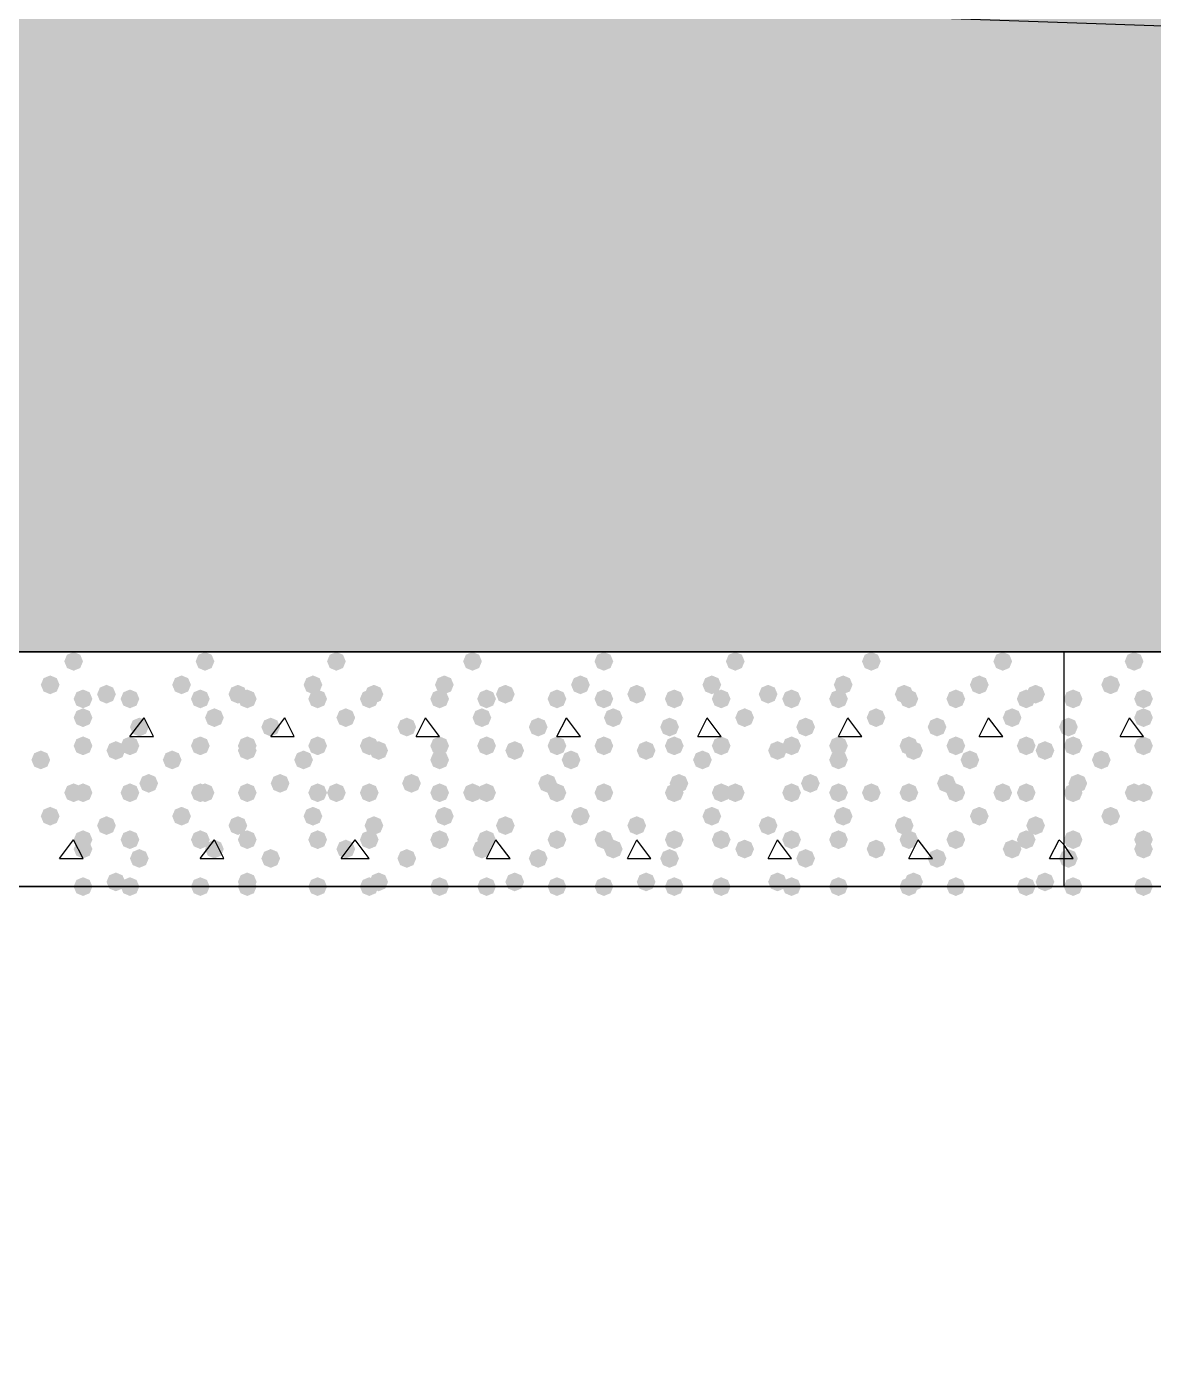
# Model space of a CAD drawing. Header units: millimetres. Extents: x 0 to 420, y 0 to 297.
# Drawn here: x 206.63 to 216.79, y 143.83 to 155.88 of the extents above; entities that cross this region are included whole.
import ezdxf

# ---------------------------------------------------------------- set-up
doc = ezdxf.new("R2010")
doc.units = ezdxf.units.MM
doc.layers.get('0').update_dxf_attribs({"linetype": 'CONTINUOUS'})

msp = doc.modelspace()

# ---------------------------------------------------------------- hatches: boundary and pattern name
at = {"true_color": 0x000008}
h = msp.add_hatch(color=0, dxfattribs=at)
h.paths.add_polyline_path([(379.518333, 162.263667), (33.401, 162.263667), (379.518333, 150.241)], flags=0)
h.paths.add_polyline_path([(33.401, 162.263667), (379.518333, 150.241), (33.401, 150.241)], flags=0)
for points in [[(207.137, 150.156333), (207.112129, 150.096537), (207.052333, 150.071667), (206.992538, 150.096537), (206.967667, 150.156333), (206.992537, 150.216129), (207.052333, 150.241), (207.112129, 150.216129)], [(208.322333, 150.156333), (208.297462, 150.096537), (208.237667, 150.071667), (208.177871, 150.096537), (208.153, 150.156333), (208.177871, 150.216129), (208.237667, 150.241), (208.297462, 150.216129)], [(209.507667, 150.156333), (209.482796, 150.096537), (209.423, 150.071667), (209.363204, 150.096537), (209.338333, 150.156333), (209.363204, 150.216129), (209.423, 150.241), (209.482796, 150.216129)], [(210.735333, 150.156333), (210.710462, 150.096537), (210.650667, 150.071667), (210.590871, 150.096537), (210.566, 150.156333), (210.590871, 150.216129), (210.650667, 150.241), (210.710462, 150.216129)], [(211.920667, 150.156333), (211.895796, 150.096537), (211.836, 150.071667), (211.776204, 150.096537), (211.751333, 150.156333), (211.776204, 150.216129), (211.836, 150.241), (211.895796, 150.216129)], [(213.106, 150.156333), (213.081129, 150.096537), (213.021333, 150.071667), (212.961538, 150.096537), (212.936667, 150.156333), (212.961537, 150.216129), (213.021333, 150.241), (213.081129, 150.216129)], [(214.333667, 150.156333), (214.308796, 150.096537), (214.249, 150.071667), (214.189204, 150.096537), (214.164333, 150.156333), (214.189204, 150.216129), (214.249, 150.241), (214.308796, 150.216129)], [(215.519, 150.156333), (215.494129, 150.096537), (215.434333, 150.071667), (215.374538, 150.096537), (215.349667, 150.156333), (215.374537, 150.216129), (215.434333, 150.241), (215.494129, 150.216129)], [(206.925333, 149.944667), (206.900462, 149.884871), (206.840667, 149.86), (206.780871, 149.884871), (206.756, 149.944667), (206.780871, 150.004462), (206.840667, 150.029333), (206.900462, 150.004463)], [(208.110667, 149.944667), (208.085796, 149.884871), (208.026, 149.86), (207.966204, 149.884871), (207.941333, 149.944667), (207.966204, 150.004462), (208.026, 150.029333), (208.085796, 150.004463)], [(209.296, 149.944667), (209.271129, 149.884871), (209.211333, 149.86), (209.151538, 149.884871), (209.126667, 149.944667), (209.151537, 150.004462), (209.211333, 150.029333), (209.271129, 150.004463)], [(210.481333, 149.944667), (210.456462, 149.884871), (210.396667, 149.86), (210.336871, 149.884871), (210.312, 149.944667), (210.336871, 150.004462), (210.396667, 150.029333), (210.456462, 150.004463)], [(211.709, 149.944667), (211.684129, 149.884871), (211.624333, 149.86), (211.564538, 149.884871), (211.539667, 149.944667), (211.564537, 150.004462), (211.624333, 150.029333), (211.684129, 150.004463)], [(212.894333, 149.944667), (212.869463, 149.884871), (212.809667, 149.86), (212.749871, 149.884871), (212.725, 149.944667), (212.749871, 150.004462), (212.809667, 150.029333), (212.869462, 150.004463)], [(214.079667, 149.944667), (214.054796, 149.884871), (213.995, 149.86), (213.935204, 149.884871), (213.910333, 149.944667), (213.935204, 150.004462), (213.995, 150.029333), (214.054796, 150.004463)], [(215.307333, 149.944667), (215.282462, 149.884871), (215.222667, 149.86), (215.162871, 149.884871), (215.138, 149.944667), (215.162871, 150.004462), (215.222667, 150.029333), (215.282462, 150.004463)], [(207.221667, 149.817667), (207.196796, 149.757871), (207.137, 149.733), (207.077204, 149.757871), (207.052333, 149.817667), (207.077204, 149.877462), (207.137, 149.902333), (207.196796, 149.877463)], [(207.433333, 149.86), (207.408462, 149.800204), (207.348667, 149.775333), (207.288871, 149.800204), (207.264, 149.86), (207.288871, 149.919796), (207.348667, 149.944667), (207.408462, 149.919796)], [(207.645, 149.817667), (207.620129, 149.757871), (207.560333, 149.733), (207.500538, 149.757871), (207.475667, 149.817667), (207.500537, 149.877462), (207.560333, 149.902333), (207.620129, 149.877463)], [(208.28, 149.817667), (208.255129, 149.757871), (208.195333, 149.733), (208.135538, 149.757871), (208.110667, 149.817667), (208.135537, 149.877462), (208.195333, 149.902333), (208.255129, 149.877463)], [(208.618667, 149.86), (208.593796, 149.800204), (208.534, 149.775333), (208.474204, 149.800204), (208.449333, 149.86), (208.474204, 149.919796), (208.534, 149.944667), (208.593796, 149.919796)], [(208.703333, 149.817667), (208.678462, 149.757871), (208.618667, 149.733), (208.558871, 149.757871), (208.534, 149.817667), (208.558871, 149.877462), (208.618667, 149.902333), (208.678462, 149.877463)], [(209.338333, 149.817667), (209.313462, 149.757871), (209.253667, 149.733), (209.193871, 149.757871), (209.169, 149.817667), (209.193871, 149.877462), (209.253667, 149.902333), (209.313462, 149.877463)], [(209.804, 149.817667), (209.779129, 149.757871), (209.719333, 149.733), (209.659538, 149.757871), (209.634667, 149.817667), (209.659537, 149.877462), (209.719333, 149.902333), (209.779129, 149.877463)], [(209.846333, 149.86), (209.821463, 149.800204), (209.761667, 149.775333), (209.701871, 149.800204), (209.677, 149.86), (209.701871, 149.919796), (209.761667, 149.944667), (209.821462, 149.919796)], [(210.439, 149.817667), (210.414129, 149.757871), (210.354333, 149.733), (210.294537, 149.757871), (210.269667, 149.817667), (210.294537, 149.877462), (210.354333, 149.902333), (210.414129, 149.877463)], [(210.862333, 149.817667), (210.837462, 149.757871), (210.777667, 149.733), (210.717871, 149.757871), (210.693, 149.817667), (210.717871, 149.877462), (210.777667, 149.902333), (210.837462, 149.877463)], [(211.031667, 149.86), (211.006796, 149.800204), (210.947, 149.775333), (210.887204, 149.800204), (210.862333, 149.86), (210.887204, 149.919796), (210.947, 149.944667), (211.006796, 149.919796)], [(211.497333, 149.817667), (211.472463, 149.757871), (211.412667, 149.733), (211.352871, 149.757871), (211.328, 149.817667), (211.352871, 149.877462), (211.412667, 149.902333), (211.472462, 149.877463)], [(211.920667, 149.817667), (211.895796, 149.757871), (211.836, 149.733), (211.776204, 149.757871), (211.751333, 149.817667), (211.776204, 149.877462), (211.836, 149.902333), (211.895796, 149.877463)], [(212.217, 149.86), (212.192129, 149.800204), (212.132333, 149.775333), (212.072538, 149.800204), (212.047667, 149.86), (212.072537, 149.919796), (212.132333, 149.944667), (212.192129, 149.919796)], [(212.555667, 149.817667), (212.530796, 149.757871), (212.471, 149.733), (212.411204, 149.757871), (212.386333, 149.817667), (212.411204, 149.877462), (212.471, 149.902333), (212.530796, 149.877463)], [(212.979, 149.817667), (212.954129, 149.757871), (212.894333, 149.733), (212.834538, 149.757871), (212.809667, 149.817667), (212.834537, 149.877462), (212.894333, 149.902333), (212.954129, 149.877463)], [(213.402333, 149.86), (213.377462, 149.800204), (213.317667, 149.775333), (213.257871, 149.800204), (213.233, 149.86), (213.257871, 149.919796), (213.317667, 149.944667), (213.377462, 149.919796)], [(213.614, 149.817667), (213.589129, 149.757871), (213.529333, 149.733), (213.469538, 149.757871), (213.444667, 149.817667), (213.469537, 149.877462), (213.529333, 149.902333), (213.589129, 149.877463)], [(214.037333, 149.817667), (214.012462, 149.757871), (213.952667, 149.733), (213.892871, 149.757871), (213.868, 149.817667), (213.892871, 149.877462), (213.952667, 149.902333), (214.012462, 149.877463)], [(214.63, 149.86), (214.605129, 149.800204), (214.545333, 149.775333), (214.485538, 149.800204), (214.460667, 149.86), (214.485537, 149.919796), (214.545333, 149.944667), (214.605129, 149.919796)], [(214.672333, 149.817667), (214.647462, 149.757871), (214.587667, 149.733), (214.527871, 149.757871), (214.503, 149.817667), (214.527871, 149.877462), (214.587667, 149.902333), (214.647462, 149.877463)], [(215.095667, 149.817667), (215.070796, 149.757871), (215.011, 149.733), (214.951204, 149.757871), (214.926333, 149.817667), (214.951204, 149.877462), (215.011, 149.902333), (215.070796, 149.877463)], [(215.730667, 149.817667), (215.705796, 149.757871), (215.646, 149.733), (215.586204, 149.757871), (215.561333, 149.817667), (215.586204, 149.877462), (215.646, 149.902333), (215.705796, 149.877463)], [(215.815333, 149.86), (215.790462, 149.800204), (215.730667, 149.775333), (215.670871, 149.800204), (215.646, 149.86), (215.670871, 149.919796), (215.730667, 149.944667), (215.790462, 149.919796)], [(207.221667, 149.648333), (207.196796, 149.588537), (207.137, 149.563667), (207.077204, 149.588537), (207.052333, 149.648333), (207.077204, 149.708129), (207.137, 149.733), (207.196796, 149.708129)], [(208.407, 149.648333), (208.382129, 149.588537), (208.322333, 149.563667), (208.262538, 149.588537), (208.237667, 149.648333), (208.262537, 149.708129), (208.322333, 149.733), (208.382129, 149.708129)], [(209.592333, 149.648333), (209.567462, 149.588537), (209.507667, 149.563667), (209.447871, 149.588537), (209.423, 149.648333), (209.447871, 149.708129), (209.507667, 149.733), (209.567462, 149.708129)], [(210.82, 149.648333), (210.795129, 149.588537), (210.735333, 149.563667), (210.675538, 149.588537), (210.650667, 149.648333), (210.675537, 149.708129), (210.735333, 149.733), (210.795129, 149.708129)], [(212.005333, 149.648333), (211.980462, 149.588537), (211.920667, 149.563667), (211.860871, 149.588537), (211.836, 149.648333), (211.860871, 149.708129), (211.920667, 149.733), (211.980462, 149.708129)], [(213.190667, 149.648333), (213.165796, 149.588537), (213.106, 149.563667), (213.046204, 149.588537), (213.021333, 149.648333), (213.046204, 149.708129), (213.106, 149.733), (213.165796, 149.708129)], [(214.376, 149.648333), (214.351129, 149.588537), (214.291333, 149.563667), (214.231538, 149.588537), (214.206667, 149.648333), (214.231537, 149.708129), (214.291333, 149.733), (214.351129, 149.708129)], [(215.603667, 149.648333), (215.578796, 149.588537), (215.519, 149.563667), (215.459204, 149.588537), (215.434333, 149.648333), (215.459204, 149.708129), (215.519, 149.733), (215.578796, 149.708129)], [(207.729667, 149.563667), (207.704796, 149.503871), (207.645, 149.479), (207.585204, 149.503871), (207.560333, 149.563667), (207.585204, 149.623462), (207.645, 149.648333), (207.704796, 149.623463)], [(208.915, 149.563667), (208.890129, 149.503871), (208.830333, 149.479), (208.770538, 149.503871), (208.745667, 149.563667), (208.770537, 149.623462), (208.830333, 149.648333), (208.890129, 149.623463)], [(210.142667, 149.563667), (210.117796, 149.503871), (210.058, 149.479), (209.998204, 149.503871), (209.973333, 149.563667), (209.998204, 149.623462), (210.058, 149.648333), (210.117796, 149.623463)], [(211.328, 149.563667), (211.303129, 149.503871), (211.243333, 149.479), (211.183538, 149.503871), (211.158667, 149.563667), (211.183537, 149.623462), (211.243333, 149.648333), (211.303129, 149.623463)], [(212.513333, 149.563667), (212.488463, 149.503871), (212.428667, 149.479), (212.368871, 149.503871), (212.344, 149.563667), (212.368871, 149.623462), (212.428667, 149.648333), (212.488462, 149.623463)], [(213.741, 149.563667), (213.716129, 149.503871), (213.656333, 149.479), (213.596538, 149.503871), (213.571667, 149.563667), (213.596537, 149.623462), (213.656333, 149.648333), (213.716129, 149.623463)], [(214.926333, 149.563667), (214.901462, 149.503871), (214.841667, 149.479), (214.781871, 149.503871), (214.757, 149.563667), (214.781871, 149.623462), (214.841667, 149.648333), (214.901462, 149.623463)], [(207.221667, 149.394333), (207.196796, 149.334537), (207.137, 149.309667), (207.077204, 149.334537), (207.052333, 149.394333), (207.077204, 149.454129), (207.137, 149.479), (207.196796, 149.454129)], [(207.518, 149.352), (207.493129, 149.292204), (207.433333, 149.267333), (207.373538, 149.292204), (207.348667, 149.352), (207.373537, 149.411796), (207.433333, 149.436667), (207.493129, 149.411796)], [(207.645, 149.394333), (207.620129, 149.334537), (207.560333, 149.309667), (207.500538, 149.334537), (207.475667, 149.394333), (207.500537, 149.454129), (207.560333, 149.479), (207.620129, 149.454129)], [(208.28, 149.394333), (208.255129, 149.334537), (208.195333, 149.309667), (208.135538, 149.334537), (208.110667, 149.394333), (208.135537, 149.454129), (208.195333, 149.479), (208.255129, 149.454129)], [(208.703333, 149.394333), (208.678462, 149.334537), (208.618667, 149.309667), (208.558871, 149.334537), (208.534, 149.394333), (208.558871, 149.454129), (208.618667, 149.479), (208.678462, 149.454129)], [(208.703333, 149.352), (208.678462, 149.292204), (208.618667, 149.267333), (208.558871, 149.292204), (208.534, 149.352), (208.558871, 149.411796), (208.618667, 149.436667), (208.678462, 149.411796)], [(209.338333, 149.394333), (209.313462, 149.334537), (209.253667, 149.309667), (209.193871, 149.334537), (209.169, 149.394333), (209.193871, 149.454129), (209.253667, 149.479), (209.313462, 149.454129)], [(209.804, 149.394333), (209.779129, 149.334537), (209.719333, 149.309667), (209.659538, 149.334537), (209.634667, 149.394333), (209.659537, 149.454129), (209.719333, 149.479), (209.779129, 149.454129)], [(209.888667, 149.352), (209.863796, 149.292204), (209.804, 149.267333), (209.744204, 149.292204), (209.719333, 149.352), (209.744204, 149.411796), (209.804, 149.436667), (209.863796, 149.411796)], [(210.439, 149.394333), (210.414129, 149.334537), (210.354333, 149.309667), (210.294537, 149.334537), (210.269667, 149.394333), (210.294537, 149.454129), (210.354333, 149.479), (210.414129, 149.454129)], [(210.862333, 149.394333), (210.837462, 149.334537), (210.777667, 149.309667), (210.717871, 149.334537), (210.693, 149.394333), (210.717871, 149.454129), (210.777667, 149.479), (210.837462, 149.454129)], [(211.116333, 149.352), (211.091462, 149.292204), (211.031667, 149.267333), (210.971871, 149.292204), (210.947, 149.352), (210.971871, 149.411796), (211.031667, 149.436667), (211.091462, 149.411796)], [(211.497333, 149.394333), (211.472463, 149.334537), (211.412667, 149.309667), (211.352871, 149.334537), (211.328, 149.394333), (211.352871, 149.454129), (211.412667, 149.479), (211.472462, 149.454129)], [(211.920667, 149.394333), (211.895796, 149.334537), (211.836, 149.309667), (211.776204, 149.334537), (211.751333, 149.394333), (211.776204, 149.454129), (211.836, 149.479), (211.895796, 149.454129)], [(212.301667, 149.352), (212.276796, 149.292204), (212.217, 149.267333), (212.157204, 149.292204), (212.132333, 149.352), (212.157204, 149.411796), (212.217, 149.436667), (212.276796, 149.411796)], [(212.555667, 149.394333), (212.530796, 149.334537), (212.471, 149.309667), (212.411204, 149.334537), (212.386333, 149.394333), (212.411204, 149.454129), (212.471, 149.479), (212.530796, 149.454129)], [(212.979, 149.394333), (212.954129, 149.334537), (212.894333, 149.309667), (212.834538, 149.334537), (212.809667, 149.394333), (212.834537, 149.454129), (212.894333, 149.479), (212.954129, 149.454129)], [(213.487, 149.352), (213.462129, 149.292204), (213.402333, 149.267333), (213.342537, 149.292204), (213.317667, 149.352), (213.342537, 149.411796), (213.402333, 149.436667), (213.462129, 149.411796)], [(213.614, 149.394333), (213.589129, 149.334537), (213.529333, 149.309667), (213.469538, 149.334537), (213.444667, 149.394333), (213.469537, 149.454129), (213.529333, 149.479), (213.589129, 149.454129)], [(214.037333, 149.394333), (214.012462, 149.334537), (213.952667, 149.309667), (213.892871, 149.334537), (213.868, 149.394333), (213.892871, 149.454129), (213.952667, 149.479), (214.012462, 149.454129)], [(214.672333, 149.394333), (214.647462, 149.334537), (214.587667, 149.309667), (214.527871, 149.334537), (214.503, 149.394333), (214.527871, 149.454129), (214.587667, 149.479), (214.647462, 149.454129)], [(214.714667, 149.352), (214.689796, 149.292204), (214.63, 149.267333), (214.570204, 149.292204), (214.545333, 149.352), (214.570204, 149.411796), (214.63, 149.436667), (214.689796, 149.411796)], [(215.095667, 149.394333), (215.070796, 149.334537), (215.011, 149.309667), (214.951204, 149.334537), (214.926333, 149.394333), (214.951204, 149.454129), (215.011, 149.479), (215.070796, 149.454129)], [(215.730667, 149.394333), (215.705796, 149.334537), (215.646, 149.309667), (215.586204, 149.334537), (215.561333, 149.394333), (215.586204, 149.454129), (215.646, 149.479), (215.705796, 149.454129)], [(215.9, 149.352), (215.875129, 149.292204), (215.815333, 149.267333), (215.755538, 149.292204), (215.730667, 149.352), (215.755537, 149.411796), (215.815333, 149.436667), (215.875129, 149.411796)], [(206.840667, 149.267333), (206.815796, 149.207537), (206.756, 149.182667), (206.696204, 149.207537), (206.671333, 149.267333), (206.696204, 149.327129), (206.756, 149.352), (206.815796, 149.327129)], [(208.026, 149.267333), (208.001129, 149.207537), (207.941333, 149.182667), (207.881538, 149.207537), (207.856667, 149.267333), (207.881537, 149.327129), (207.941333, 149.352), (208.001129, 149.327129)], [(209.211333, 149.267333), (209.186462, 149.207537), (209.126667, 149.182667), (209.066871, 149.207537), (209.042, 149.267333), (209.066871, 149.327129), (209.126667, 149.352), (209.186462, 149.327129)], [(210.439, 149.267333), (210.414129, 149.207537), (210.354333, 149.182667), (210.294537, 149.207537), (210.269667, 149.267333), (210.294537, 149.327129), (210.354333, 149.352), (210.414129, 149.327129)], [(211.624333, 149.267333), (211.599463, 149.207537), (211.539667, 149.182667), (211.479871, 149.207537), (211.455, 149.267333), (211.479871, 149.327129), (211.539667, 149.352), (211.599462, 149.327129)], [(212.809667, 149.267333), (212.784796, 149.207537), (212.725, 149.182667), (212.665204, 149.207537), (212.640333, 149.267333), (212.665204, 149.327129), (212.725, 149.352), (212.784796, 149.327129)], [(214.037333, 149.267333), (214.012462, 149.207537), (213.952667, 149.182667), (213.892871, 149.207537), (213.868, 149.267333), (213.892871, 149.327129), (213.952667, 149.352), (214.012462, 149.327129)], [(215.222667, 149.267333), (215.197796, 149.207537), (215.138, 149.182667), (215.078204, 149.207537), (215.053333, 149.267333), (215.078204, 149.327129), (215.138, 149.352), (215.197796, 149.327129)], [(207.137, 148.971), (207.112129, 148.911204), (207.052333, 148.886333), (206.992538, 148.911204), (206.967667, 148.971), (206.992537, 149.030796), (207.052333, 149.055667), (207.112129, 149.030796)], [(207.221667, 148.971), (207.196796, 148.911204), (207.137, 148.886333), (207.077204, 148.911204), (207.052333, 148.971), (207.077204, 149.030796), (207.137, 149.055667), (207.196796, 149.030796)], [(207.645, 148.971), (207.620129, 148.911204), (207.560333, 148.886333), (207.500538, 148.911204), (207.475667, 148.971), (207.500537, 149.030796), (207.560333, 149.055667), (207.620129, 149.030796)], [(207.814333, 149.055667), (207.789463, 148.995871), (207.729667, 148.971), (207.669871, 148.995871), (207.645, 149.055667), (207.669871, 149.115462), (207.729667, 149.140333), (207.789462, 149.115463)], [(208.28, 148.971), (208.255129, 148.911204), (208.195333, 148.886333), (208.135538, 148.911204), (208.110667, 148.971), (208.135537, 149.030796), (208.195333, 149.055667), (208.255129, 149.030796)], [(208.322333, 148.971), (208.297462, 148.911204), (208.237667, 148.886333), (208.177871, 148.911204), (208.153, 148.971), (208.177871, 149.030796), (208.237667, 149.055667), (208.297462, 149.030796)], [(208.703333, 148.971), (208.678462, 148.911204), (208.618667, 148.886333), (208.558871, 148.911204), (208.534, 148.971), (208.558871, 149.030796), (208.618667, 149.055667), (208.678462, 149.030796)], [(208.999667, 149.055667), (208.974796, 148.995871), (208.915, 148.971), (208.855204, 148.995871), (208.830333, 149.055667), (208.855204, 149.115462), (208.915, 149.140333), (208.974796, 149.115463)], [(209.338333, 148.971), (209.313462, 148.911204), (209.253667, 148.886333), (209.193871, 148.911204), (209.169, 148.971), (209.193871, 149.030796), (209.253667, 149.055667), (209.313462, 149.030796)], [(209.507667, 148.971), (209.482796, 148.911204), (209.423, 148.886333), (209.363204, 148.911204), (209.338333, 148.971), (209.363204, 149.030796), (209.423, 149.055667), (209.482796, 149.030796)], [(209.804, 148.971), (209.779129, 148.911204), (209.719333, 148.886333), (209.659538, 148.911204), (209.634667, 148.971), (209.659537, 149.030796), (209.719333, 149.055667), (209.779129, 149.030796)], [(210.185, 149.055667), (210.160129, 148.995871), (210.100333, 148.971), (210.040538, 148.995871), (210.015667, 149.055667), (210.040537, 149.115462), (210.100333, 149.140333), (210.160129, 149.115463)], [(210.439, 148.971), (210.414129, 148.911204), (210.354333, 148.886333), (210.294537, 148.911204), (210.269667, 148.971), (210.294537, 149.030796), (210.354333, 149.055667), (210.414129, 149.030796)], [(210.735333, 148.971), (210.710462, 148.911204), (210.650667, 148.886333), (210.590871, 148.911204), (210.566, 148.971), (210.590871, 149.030796), (210.650667, 149.055667), (210.710462, 149.030796)], [(210.862333, 148.971), (210.837462, 148.911204), (210.777667, 148.886333), (210.717871, 148.911204), (210.693, 148.971), (210.717871, 149.030796), (210.777667, 149.055667), (210.837462, 149.030796)], [(211.412667, 149.055667), (211.387796, 148.995871), (211.328, 148.971), (211.268204, 148.995871), (211.243333, 149.055667), (211.268204, 149.115462), (211.328, 149.140333), (211.387796, 149.115463)], [(211.497333, 148.971), (211.472463, 148.911204), (211.412667, 148.886333), (211.352871, 148.911204), (211.328, 148.971), (211.352871, 149.030796), (211.412667, 149.055667), (211.472462, 149.030796)], [(211.920667, 148.971), (211.895796, 148.911204), (211.836, 148.886333), (211.776204, 148.911204), (211.751333, 148.971), (211.776204, 149.030796), (211.836, 149.055667), (211.895796, 149.030796)], [(211.920667, 148.971), (211.895796, 148.911204), (211.836, 148.886333), (211.776204, 148.911204), (211.751333, 148.971), (211.776204, 149.030796), (211.836, 149.055667), (211.895796, 149.030796)], [(212.555667, 148.971), (212.530796, 148.911204), (212.471, 148.886333), (212.411204, 148.911204), (212.386333, 148.971), (212.411204, 149.030796), (212.471, 149.055667), (212.530796, 149.030796)], [(212.598, 149.055667), (212.573129, 148.995871), (212.513333, 148.971), (212.453537, 148.995871), (212.428667, 149.055667), (212.453537, 149.115462), (212.513333, 149.140333), (212.573129, 149.115463)], [(212.979, 148.971), (212.954129, 148.911204), (212.894333, 148.886333), (212.834538, 148.911204), (212.809667, 148.971), (212.834537, 149.030796), (212.894333, 149.055667), (212.954129, 149.030796)], [(213.106, 148.971), (213.081129, 148.911204), (213.021333, 148.886333), (212.961538, 148.911204), (212.936667, 148.971), (212.961537, 149.030796), (213.021333, 149.055667), (213.081129, 149.030796)], [(213.614, 148.971), (213.589129, 148.911204), (213.529333, 148.886333), (213.469538, 148.911204), (213.444667, 148.971), (213.469537, 149.030796), (213.529333, 149.055667), (213.589129, 149.030796)], [(213.783333, 149.055667), (213.758463, 148.995871), (213.698667, 148.971), (213.638871, 148.995871), (213.614, 149.055667), (213.638871, 149.115462), (213.698667, 149.140333), (213.758462, 149.115463)], [(214.037333, 148.971), (214.012462, 148.911204), (213.952667, 148.886333), (213.892871, 148.911204), (213.868, 148.971), (213.892871, 149.030796), (213.952667, 149.055667), (214.012462, 149.030796)], [(214.333667, 148.971), (214.308796, 148.911204), (214.249, 148.886333), (214.189204, 148.911204), (214.164333, 148.971), (214.189204, 149.030796), (214.249, 149.055667), (214.308796, 149.030796)], [(214.672333, 148.971), (214.647462, 148.911204), (214.587667, 148.886333), (214.527871, 148.911204), (214.503, 148.971), (214.527871, 149.030796), (214.587667, 149.055667), (214.647462, 149.030796)], [(215.011, 149.055667), (214.986129, 148.995871), (214.926333, 148.971), (214.866538, 148.995871), (214.841667, 149.055667), (214.866537, 149.115462), (214.926333, 149.140333), (214.986129, 149.115463)], [(215.095667, 148.971), (215.070796, 148.911204), (215.011, 148.886333), (214.951204, 148.911204), (214.926333, 148.971), (214.951204, 149.030796), (215.011, 149.055667), (215.070796, 149.030796)], [(215.519, 148.971), (215.494129, 148.911204), (215.434333, 148.886333), (215.374538, 148.911204), (215.349667, 148.971), (215.374537, 149.030796), (215.434333, 149.055667), (215.494129, 149.030796)], [(215.730667, 148.971), (215.705796, 148.911204), (215.646, 148.886333), (215.586204, 148.911204), (215.561333, 148.971), (215.586204, 149.030796), (215.646, 149.055667), (215.705796, 149.030796)], [(206.925333, 148.759333), (206.900462, 148.699537), (206.840667, 148.674667), (206.780871, 148.699537), (206.756, 148.759333), (206.780871, 148.819129), (206.840667, 148.844), (206.900462, 148.819129)], [(208.110667, 148.759333), (208.085796, 148.699537), (208.026, 148.674667), (207.966204, 148.699537), (207.941333, 148.759333), (207.966204, 148.819129), (208.026, 148.844), (208.085796, 148.819129)], [(209.296, 148.759333), (209.271129, 148.699537), (209.211333, 148.674667), (209.151538, 148.699537), (209.126667, 148.759333), (209.151537, 148.819129), (209.211333, 148.844), (209.271129, 148.819129)], [(210.481333, 148.759333), (210.456462, 148.699537), (210.396667, 148.674667), (210.336871, 148.699537), (210.312, 148.759333), (210.336871, 148.819129), (210.396667, 148.844), (210.456462, 148.819129)], [(211.709, 148.759333), (211.684129, 148.699537), (211.624333, 148.674667), (211.564538, 148.699537), (211.539667, 148.759333), (211.564537, 148.819129), (211.624333, 148.844), (211.684129, 148.819129)], [(212.894333, 148.759333), (212.869463, 148.699537), (212.809667, 148.674667), (212.749871, 148.699537), (212.725, 148.759333), (212.749871, 148.819129), (212.809667, 148.844), (212.869462, 148.819129)], [(214.079667, 148.759333), (214.054796, 148.699537), (213.995, 148.674667), (213.935204, 148.699537), (213.910333, 148.759333), (213.935204, 148.819129), (213.995, 148.844), (214.054796, 148.819129)], [(215.307333, 148.759333), (215.282462, 148.699537), (215.222667, 148.674667), (215.162871, 148.699537), (215.138, 148.759333), (215.162871, 148.819129), (215.222667, 148.844), (215.282462, 148.819129)], [(207.433333, 148.674667), (207.408462, 148.614871), (207.348667, 148.59), (207.288871, 148.614871), (207.264, 148.674667), (207.288871, 148.734462), (207.348667, 148.759333), (207.408462, 148.734463)], [(208.618667, 148.674667), (208.593796, 148.614871), (208.534, 148.59), (208.474204, 148.614871), (208.449333, 148.674667), (208.474204, 148.734462), (208.534, 148.759333), (208.593796, 148.734463)], [(209.846333, 148.674667), (209.821463, 148.614871), (209.761667, 148.59), (209.701871, 148.614871), (209.677, 148.674667), (209.701871, 148.734462), (209.761667, 148.759333), (209.821462, 148.734463)], [(211.031667, 148.674667), (211.006796, 148.614871), (210.947, 148.59), (210.887204, 148.614871), (210.862333, 148.674667), (210.887204, 148.734462), (210.947, 148.759333), (211.006796, 148.734463)], [(212.217, 148.674667), (212.192129, 148.614871), (212.132333, 148.59), (212.072538, 148.614871), (212.047667, 148.674667), (212.072537, 148.734462), (212.132333, 148.759333), (212.192129, 148.734463)], [(213.402333, 148.674667), (213.377462, 148.614871), (213.317667, 148.59), (213.257871, 148.614871), (213.233, 148.674667), (213.257871, 148.734462), (213.317667, 148.759333), (213.377462, 148.734463)], [(214.63, 148.674667), (214.605129, 148.614871), (214.545333, 148.59), (214.485538, 148.614871), (214.460667, 148.674667), (214.485537, 148.734462), (214.545333, 148.759333), (214.605129, 148.734463)], [(215.815333, 148.674667), (215.790462, 148.614871), (215.730667, 148.59), (215.670871, 148.614871), (215.646, 148.674667), (215.670871, 148.734462), (215.730667, 148.759333), (215.790462, 148.734463)], [(207.221667, 148.547667), (207.196796, 148.487871), (207.137, 148.463), (207.077204, 148.487871), (207.052333, 148.547667), (207.077204, 148.607462), (207.137, 148.632333), (207.196796, 148.607463)], [(207.645, 148.547667), (207.620129, 148.487871), (207.560333, 148.463), (207.500538, 148.487871), (207.475667, 148.547667), (207.500537, 148.607462), (207.560333, 148.632333), (207.620129, 148.607463)], [(208.28, 148.547667), (208.255129, 148.487871), (208.195333, 148.463), (208.135538, 148.487871), (208.110667, 148.547667), (208.135537, 148.607462), (208.195333, 148.632333), (208.255129, 148.607463)], [(208.703333, 148.547667), (208.678462, 148.487871), (208.618667, 148.463), (208.558871, 148.487871), (208.534, 148.547667), (208.558871, 148.607462), (208.618667, 148.632333), (208.678462, 148.607463)], [(209.338333, 148.547667), (209.313462, 148.487871), (209.253667, 148.463), (209.193871, 148.487871), (209.169, 148.547667), (209.193871, 148.607462), (209.253667, 148.632333), (209.313462, 148.607463)], [(209.804, 148.547667), (209.779129, 148.487871), (209.719333, 148.463), (209.659538, 148.487871), (209.634667, 148.547667), (209.659537, 148.607462), (209.719333, 148.632333), (209.779129, 148.607463)], [(210.439, 148.547667), (210.414129, 148.487871), (210.354333, 148.463), (210.294537, 148.487871), (210.269667, 148.547667), (210.294537, 148.607462), (210.354333, 148.632333), (210.414129, 148.607463)], [(210.862333, 148.547667), (210.837462, 148.487871), (210.777667, 148.463), (210.717871, 148.487871), (210.693, 148.547667), (210.717871, 148.607462), (210.777667, 148.632333), (210.837462, 148.607463)], [(211.497333, 148.547667), (211.472463, 148.487871), (211.412667, 148.463), (211.352871, 148.487871), (211.328, 148.547667), (211.352871, 148.607462), (211.412667, 148.632333), (211.472462, 148.607463)], [(211.920667, 148.547667), (211.895796, 148.487871), (211.836, 148.463), (211.776204, 148.487871), (211.751333, 148.547667), (211.776204, 148.607462), (211.836, 148.632333), (211.895796, 148.607463)], [(212.555667, 148.547667), (212.530796, 148.487871), (212.471, 148.463), (212.411204, 148.487871), (212.386333, 148.547667), (212.411204, 148.607462), (212.471, 148.632333), (212.530796, 148.607463)], [(212.979, 148.547667), (212.954129, 148.487871), (212.894333, 148.463), (212.834538, 148.487871), (212.809667, 148.547667), (212.834537, 148.607462), (212.894333, 148.632333), (212.954129, 148.607463)], [(213.614, 148.547667), (213.589129, 148.487871), (213.529333, 148.463), (213.469538, 148.487871), (213.444667, 148.547667), (213.469537, 148.607462), (213.529333, 148.632333), (213.589129, 148.607463)], [(214.037333, 148.547667), (214.012462, 148.487871), (213.952667, 148.463), (213.892871, 148.487871), (213.868, 148.547667), (213.892871, 148.607462), (213.952667, 148.632333), (214.012462, 148.607463)], [(214.672333, 148.547667), (214.647462, 148.487871), (214.587667, 148.463), (214.527871, 148.487871), (214.503, 148.547667), (214.527871, 148.607462), (214.587667, 148.632333), (214.647462, 148.607463)], [(215.095667, 148.547667), (215.070796, 148.487871), (215.011, 148.463), (214.951204, 148.487871), (214.926333, 148.547667), (214.951204, 148.607462), (215.011, 148.632333), (215.070796, 148.607463)], [(215.730667, 148.547667), (215.705796, 148.487871), (215.646, 148.463), (215.586204, 148.487871), (215.561333, 148.547667), (215.586204, 148.607462), (215.646, 148.632333), (215.705796, 148.607463)], [(207.221667, 148.463), (207.196796, 148.403204), (207.137, 148.378333), (207.077204, 148.403204), (207.052333, 148.463), (207.077204, 148.522796), (207.137, 148.547667), (207.196796, 148.522796)], [(207.729667, 148.378333), (207.704796, 148.318537), (207.645, 148.293667), (207.585204, 148.318537), (207.560333, 148.378333), (207.585204, 148.438129), (207.645, 148.463), (207.704796, 148.438129)], [(208.407, 148.463), (208.382129, 148.403204), (208.322333, 148.378333), (208.262538, 148.403204), (208.237667, 148.463), (208.262537, 148.522796), (208.322333, 148.547667), (208.382129, 148.522796)], [(208.915, 148.378333), (208.890129, 148.318537), (208.830333, 148.293667), (208.770538, 148.318537), (208.745667, 148.378333), (208.770537, 148.438129), (208.830333, 148.463), (208.890129, 148.438129)], [(209.592333, 148.463), (209.567462, 148.403204), (209.507667, 148.378333), (209.447871, 148.403204), (209.423, 148.463), (209.447871, 148.522796), (209.507667, 148.547667), (209.567462, 148.522796)], [(210.142667, 148.378333), (210.117796, 148.318537), (210.058, 148.293667), (209.998204, 148.318537), (209.973333, 148.378333), (209.998204, 148.438129), (210.058, 148.463), (210.117796, 148.438129)], [(210.82, 148.463), (210.795129, 148.403204), (210.735333, 148.378333), (210.675538, 148.403204), (210.650667, 148.463), (210.675537, 148.522796), (210.735333, 148.547667), (210.795129, 148.522796)], [(211.328, 148.378333), (211.303129, 148.318537), (211.243333, 148.293667), (211.183538, 148.318537), (211.158667, 148.378333), (211.183537, 148.438129), (211.243333, 148.463), (211.303129, 148.438129)], [(212.005333, 148.463), (211.980462, 148.403204), (211.920667, 148.378333), (211.860871, 148.403204), (211.836, 148.463), (211.860871, 148.522796), (211.920667, 148.547667), (211.980462, 148.522796)], [(212.513333, 148.378333), (212.488463, 148.318537), (212.428667, 148.293667), (212.368871, 148.318537), (212.344, 148.378333), (212.368871, 148.438129), (212.428667, 148.463), (212.488462, 148.438129)], [(213.190667, 148.463), (213.165796, 148.403204), (213.106, 148.378333), (213.046204, 148.403204), (213.021333, 148.463), (213.046204, 148.522796), (213.106, 148.547667), (213.165796, 148.522796)], [(213.741, 148.378333), (213.716129, 148.318537), (213.656333, 148.293667), (213.596538, 148.318537), (213.571667, 148.378333), (213.596537, 148.438129), (213.656333, 148.463), (213.716129, 148.438129)], [(214.376, 148.463), (214.351129, 148.403204), (214.291333, 148.378333), (214.231538, 148.403204), (214.206667, 148.463), (214.231537, 148.522796), (214.291333, 148.547667), (214.351129, 148.522796)], [(214.926333, 148.378333), (214.901462, 148.318537), (214.841667, 148.293667), (214.781871, 148.318537), (214.757, 148.378333), (214.781871, 148.438129), (214.841667, 148.463), (214.901462, 148.438129)], [(215.603667, 148.463), (215.578796, 148.403204), (215.519, 148.378333), (215.459204, 148.403204), (215.434333, 148.463), (215.459204, 148.522796), (215.519, 148.547667), (215.578796, 148.522796)], [(207.221667, 148.124333), (207.196796, 148.064537), (207.137, 148.039667), (207.077204, 148.064537), (207.052333, 148.124333), (207.077204, 148.184129), (207.137, 148.209), (207.196796, 148.184129)], [(207.518, 148.166667), (207.493129, 148.106871), (207.433333, 148.082), (207.373538, 148.106871), (207.348667, 148.166667), (207.373537, 148.226462), (207.433333, 148.251333), (207.493129, 148.226463)], [(207.645, 148.124333), (207.620129, 148.064537), (207.560333, 148.039667), (207.500538, 148.064537), (207.475667, 148.124333), (207.500537, 148.184129), (207.560333, 148.209), (207.620129, 148.184129)], [(208.28, 148.124333), (208.255129, 148.064537), (208.195333, 148.039667), (208.135538, 148.064537), (208.110667, 148.124333), (208.135537, 148.184129), (208.195333, 148.209), (208.255129, 148.184129)], [(208.703333, 148.166667), (208.678462, 148.106871), (208.618667, 148.082), (208.558871, 148.106871), (208.534, 148.166667), (208.558871, 148.226462), (208.618667, 148.251333), (208.678462, 148.226463)], [(208.703333, 148.124333), (208.678462, 148.064537), (208.618667, 148.039667), (208.558871, 148.064537), (208.534, 148.124333), (208.558871, 148.184129), (208.618667, 148.209), (208.678462, 148.184129)], [(209.338333, 148.124333), (209.313462, 148.064537), (209.253667, 148.039667), (209.193871, 148.064537), (209.169, 148.124333), (209.193871, 148.184129), (209.253667, 148.209), (209.313462, 148.184129)], [(209.804, 148.124333), (209.779129, 148.064537), (209.719333, 148.039667), (209.659538, 148.064537), (209.634667, 148.124333), (209.659537, 148.184129), (209.719333, 148.209), (209.779129, 148.184129)], [(209.888667, 148.166667), (209.863796, 148.106871), (209.804, 148.082), (209.744204, 148.106871), (209.719333, 148.166667), (209.744204, 148.226462), (209.804, 148.251333), (209.863796, 148.226463)], [(210.439, 148.124333), (210.414129, 148.064537), (210.354333, 148.039667), (210.294537, 148.064537), (210.269667, 148.124333), (210.294537, 148.184129), (210.354333, 148.209), (210.414129, 148.184129)], [(210.862333, 148.124333), (210.837462, 148.064537), (210.777667, 148.039667), (210.717871, 148.064537), (210.693, 148.124333), (210.717871, 148.184129), (210.777667, 148.209), (210.837462, 148.184129)], [(211.116333, 148.166667), (211.091462, 148.106871), (211.031667, 148.082), (210.971871, 148.106871), (210.947, 148.166667), (210.971871, 148.226462), (211.031667, 148.251333), (211.091462, 148.226463)], [(211.497333, 148.124333), (211.472463, 148.064537), (211.412667, 148.039667), (211.352871, 148.064537), (211.328, 148.124333), (211.352871, 148.184129), (211.412667, 148.209), (211.472462, 148.184129)], [(211.920667, 148.124333), (211.895796, 148.064537), (211.836, 148.039667), (211.776204, 148.064537), (211.751333, 148.124333), (211.776204, 148.184129), (211.836, 148.209), (211.895796, 148.184129)], [(212.301667, 148.166667), (212.276796, 148.106871), (212.217, 148.082), (212.157204, 148.106871), (212.132333, 148.166667), (212.157204, 148.226462), (212.217, 148.251333), (212.276796, 148.226463)], [(212.555667, 148.124333), (212.530796, 148.064537), (212.471, 148.039667), (212.411204, 148.064537), (212.386333, 148.124333), (212.411204, 148.184129), (212.471, 148.209), (212.530796, 148.184129)], [(212.979, 148.124333), (212.954129, 148.064537), (212.894333, 148.039667), (212.834538, 148.064537), (212.809667, 148.124333), (212.834537, 148.184129), (212.894333, 148.209), (212.954129, 148.184129)], [(213.487, 148.166667), (213.462129, 148.106871), (213.402333, 148.082), (213.342537, 148.106871), (213.317667, 148.166667), (213.342537, 148.226462), (213.402333, 148.251333), (213.462129, 148.226463)], [(213.614, 148.124333), (213.589129, 148.064537), (213.529333, 148.039667), (213.469538, 148.064537), (213.444667, 148.124333), (213.469537, 148.184129), (213.529333, 148.209), (213.589129, 148.184129)], [(214.037333, 148.124333), (214.012462, 148.064537), (213.952667, 148.039667), (213.892871, 148.064537), (213.868, 148.124333), (213.892871, 148.184129), (213.952667, 148.209), (214.012462, 148.184129)], [(214.672333, 148.124333), (214.647462, 148.064537), (214.587667, 148.039667), (214.527871, 148.064537), (214.503, 148.124333), (214.527871, 148.184129), (214.587667, 148.209), (214.647462, 148.184129)], [(214.714667, 148.166667), (214.689796, 148.106871), (214.63, 148.082), (214.570204, 148.106871), (214.545333, 148.166667), (214.570204, 148.226462), (214.63, 148.251333), (214.689796, 148.226463)], [(215.095667, 148.124333), (215.070796, 148.064537), (215.011, 148.039667), (214.951204, 148.064537), (214.926333, 148.124333), (214.951204, 148.184129), (215.011, 148.209), (215.070796, 148.184129)], [(215.730667, 148.124333), (215.705796, 148.064537), (215.646, 148.039667), (215.586204, 148.064537), (215.561333, 148.124333), (215.586204, 148.184129), (215.646, 148.209), (215.705796, 148.184129)], [(215.9, 148.166667), (215.875129, 148.106871), (215.815333, 148.082), (215.755538, 148.106871), (215.730667, 148.166667), (215.755537, 148.226462), (215.815333, 148.251333), (215.875129, 148.226463)]]:
    msp.add_hatch(color=0, dxfattribs=at).paths.add_polyline_path(points, flags=0)
at = {"true_color": 0x000007}
for points in [[(216.704333, 150.156333), (216.679463, 150.096537), (216.619667, 150.071667), (216.559871, 150.096537), (216.535, 150.156333), (216.559871, 150.216129), (216.619667, 150.241), (216.679462, 150.216129)], [(216.492667, 149.944667), (216.467796, 149.884871), (216.408, 149.86), (216.348204, 149.884871), (216.323333, 149.944667), (216.348204, 150.004462), (216.408, 150.029333), (216.467796, 150.004463)], [(216.154, 149.817667), (216.129129, 149.757871), (216.069333, 149.733), (216.009538, 149.757871), (215.984667, 149.817667), (216.009537, 149.877462), (216.069333, 149.902333), (216.129129, 149.877463)], [(216.789, 149.817667), (216.764129, 149.757871), (216.704333, 149.733), (216.644538, 149.757871), (216.619667, 149.817667), (216.644537, 149.877462), (216.704333, 149.902333), (216.764129, 149.877463)], [(216.789, 149.648333), (216.764129, 149.588537), (216.704333, 149.563667), (216.644538, 149.588537), (216.619667, 149.648333), (216.644537, 149.708129), (216.704333, 149.733), (216.764129, 149.708129)], [(216.111667, 149.563667), (216.086796, 149.503871), (216.027, 149.479), (215.967204, 149.503871), (215.942333, 149.563667), (215.967204, 149.623462), (216.027, 149.648333), (216.086796, 149.623463)], [(216.154, 149.394333), (216.129129, 149.334537), (216.069333, 149.309667), (216.009538, 149.334537), (215.984667, 149.394333), (216.009537, 149.454129), (216.069333, 149.479), (216.129129, 149.454129)], [(216.789, 149.394333), (216.764129, 149.334537), (216.704333, 149.309667), (216.644538, 149.334537), (216.619667, 149.394333), (216.644537, 149.454129), (216.704333, 149.479), (216.764129, 149.454129)], [(216.408, 149.267333), (216.383129, 149.207537), (216.323333, 149.182667), (216.263537, 149.207537), (216.238667, 149.267333), (216.263537, 149.327129), (216.323333, 149.352), (216.383129, 149.327129)], [(216.154, 148.971), (216.129129, 148.911204), (216.069333, 148.886333), (216.009538, 148.911204), (215.984667, 148.971), (216.009537, 149.030796), (216.069333, 149.055667), (216.129129, 149.030796)], [(216.196333, 149.055667), (216.171462, 148.995871), (216.111667, 148.971), (216.051871, 148.995871), (216.027, 149.055667), (216.051871, 149.115462), (216.111667, 149.140333), (216.171462, 149.115463)], [(216.704333, 148.971), (216.679463, 148.911204), (216.619667, 148.886333), (216.559871, 148.911204), (216.535, 148.971), (216.559871, 149.030796), (216.619667, 149.055667), (216.679462, 149.030796)], [(216.789, 148.971), (216.764129, 148.911204), (216.704333, 148.886333), (216.644538, 148.911204), (216.619667, 148.971), (216.644537, 149.030796), (216.704333, 149.055667), (216.764129, 149.030796)], [(216.492667, 148.759333), (216.467796, 148.699537), (216.408, 148.674667), (216.348204, 148.699537), (216.323333, 148.759333), (216.348204, 148.819129), (216.408, 148.844), (216.467796, 148.819129)], [(216.154, 148.547667), (216.129129, 148.487871), (216.069333, 148.463), (216.009538, 148.487871), (215.984667, 148.547667), (216.009537, 148.607462), (216.069333, 148.632333), (216.129129, 148.607463)], [(216.789, 148.547667), (216.764129, 148.487871), (216.704333, 148.463), (216.644538, 148.487871), (216.619667, 148.547667), (216.644537, 148.607462), (216.704333, 148.632333), (216.764129, 148.607463)], [(216.111667, 148.378333), (216.086796, 148.318537), (216.027, 148.293667), (215.967204, 148.318537), (215.942333, 148.378333), (215.967204, 148.438129), (216.027, 148.463), (216.086796, 148.438129)], [(216.789, 148.463), (216.764129, 148.403204), (216.704333, 148.378333), (216.644538, 148.403204), (216.619667, 148.463), (216.644537, 148.522796), (216.704333, 148.547667), (216.764129, 148.522796)], [(216.154, 148.124333), (216.129129, 148.064537), (216.069333, 148.039667), (216.009538, 148.064537), (215.984667, 148.124333), (216.009537, 148.184129), (216.069333, 148.209), (216.129129, 148.184129)], [(216.789, 148.124333), (216.764129, 148.064537), (216.704333, 148.039667), (216.644538, 148.064537), (216.619667, 148.124333), (216.644537, 148.184129), (216.704333, 148.209), (216.764129, 148.184129)]]:
    msp.add_hatch(color=0, dxfattribs=at).paths.add_polyline_path(points, flags=0)

# ---------------------------------------------------------------- linework, layer by layer
at = {"color": 0, "true_color": 0x000008}
msp.add_lwpolyline([(33.401, 162.263667), (379.518333, 150.241), (33.401, 150.241)], close=True, dxfattribs=at)
at = {"color": 0, "true_color": 0x000007}
for points in [[(32.342667, 126.915333), (32.342667, 150.241), (380.576667, 150.241), (380.576667, 126.915333), (218.101333, 126.915333), (218.101333, 105.748667), (194.775667, 105.748667), (194.775667, 126.915333)], [(32.342667, 126.915333), (32.342667, 150.241), (380.576667, 150.241), (380.576667, 126.915333), (218.101333, 126.915333), (218.101333, 105.748667), (194.775667, 105.748667), (194.775667, 126.915333)], [(215.984667, 150.241), (215.984667, 148.124333), (218.101333, 148.124333), (218.101333, 150.241)]]:
    msp.add_lwpolyline(points, close=True, dxfattribs=at)
for points in [[(215.984667, 150.241), (196.892333, 150.241)], [(216.492667, 149.479), (216.577333, 149.648333)], [(216.704333, 149.479), (216.577333, 149.648333)], [(216.492667, 149.479), (216.704333, 149.479)], [(216.069333, 148.378333), (215.984667, 148.505333)], [(215.984667, 148.378333), (216.069333, 148.378333)], [(196.892333, 148.124333), (215.984667, 148.124333)]]:
    msp.add_lwpolyline(points, dxfattribs=at)
at = {"color": 0, "true_color": 0x000008}
for points in [[(207.560333, 149.479), (207.687333, 149.648333)], [(207.772, 149.479), (207.687333, 149.648333)], [(208.830333, 149.479), (208.957333, 149.648333)], [(209.042, 149.479), (208.957333, 149.648333)], [(210.142667, 149.479), (210.227333, 149.648333)], [(210.354333, 149.479), (210.227333, 149.648333)], [(211.412667, 149.479), (211.497333, 149.648333)], [(211.624333, 149.479), (211.497333, 149.648333)], [(212.682667, 149.479), (212.767333, 149.648333)], [(212.894333, 149.479), (212.767333, 149.648333)], [(213.952667, 149.479), (214.037333, 149.648333)], [(214.164333, 149.479), (214.037333, 149.648333)], [(215.222667, 149.479), (215.307333, 149.648333)], [(215.434333, 149.479), (215.307333, 149.648333)], [(207.560333, 149.479), (207.772, 149.479)], [(208.830333, 149.479), (209.042, 149.479)], [(210.142667, 149.479), (210.354333, 149.479)], [(211.412667, 149.479), (211.624333, 149.479)], [(212.682667, 149.479), (212.894333, 149.479)], [(213.952667, 149.479), (214.164333, 149.479)], [(215.222667, 149.479), (215.434333, 149.479)], [(206.925333, 148.378333), (207.052333, 148.547667)], [(207.137, 148.378333), (207.052333, 148.547667)], [(208.195333, 148.378333), (208.322333, 148.547667)], [(208.407, 148.378333), (208.322333, 148.547667)], [(209.465333, 148.378333), (209.592333, 148.547667)], [(209.719333, 148.378333), (209.592333, 148.547667)], [(210.777667, 148.378333), (210.862333, 148.547667)], [(210.989333, 148.378333), (210.862333, 148.547667)], [(212.047667, 148.378333), (212.132333, 148.547667)], [(212.259333, 148.378333), (212.132333, 148.547667)], [(213.317667, 148.378333), (213.402333, 148.547667)], [(213.529333, 148.378333), (213.402333, 148.547667)], [(214.587667, 148.378333), (214.672333, 148.547667)], [(214.799333, 148.378333), (214.672333, 148.547667)], [(215.857667, 148.378333), (215.942333, 148.547667)], [(215.984667, 148.505333), (215.942333, 148.547667)], [(206.925333, 148.378333), (207.137, 148.378333)], [(208.195333, 148.378333), (208.407, 148.378333)], [(209.465333, 148.378333), (209.719333, 148.378333)], [(210.777667, 148.378333), (210.989333, 148.378333)], [(212.047667, 148.378333), (212.259333, 148.378333)], [(213.317667, 148.378333), (213.529333, 148.378333)], [(214.587667, 148.378333), (214.799333, 148.378333)], [(215.857667, 148.378333), (215.984667, 148.378333)]]:
    msp.add_lwpolyline(points, dxfattribs=at)
at = {"color": 0, "true_color": 0x0000fd}
msp.add_lwpolyline([(215.984667, 129.032), (378.46, 129.032), (378.46, 148.124333), (34.459333, 148.124333), (34.459333, 129.032), (196.934667, 129.032), (196.934667, 107.865333), (215.984667, 107.865333)], close=True, dxfattribs=at)

doc.saveas('drawing.dxf')
